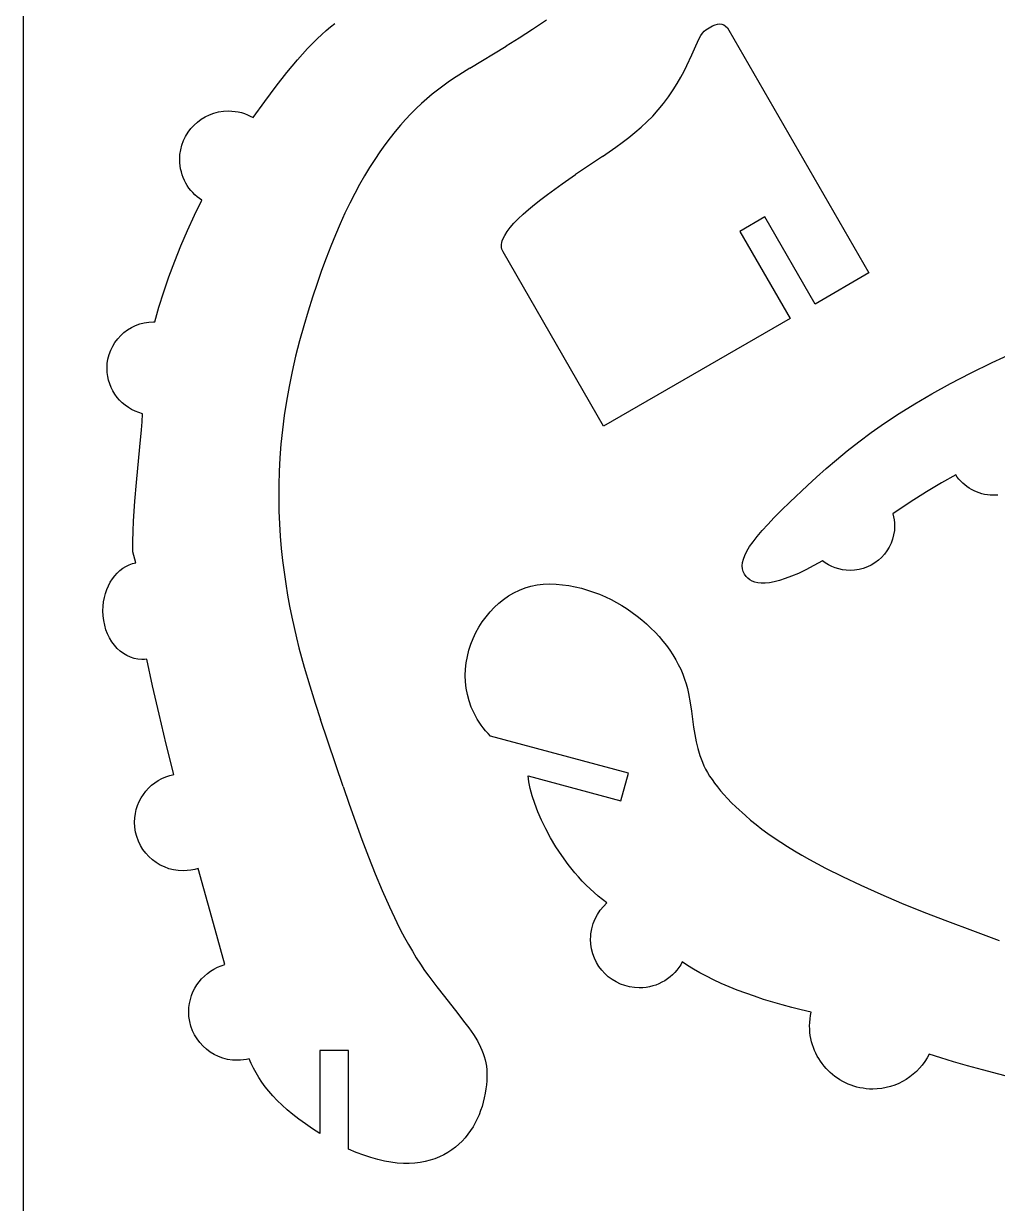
# Model space of a CAD drawing. Extents: x -3005 to 3005, y -2434 to 2434.
# Drawn here: x -3005 to -1782, y -505 to 975 of the extents above; entities that cross this region are included whole.
import ezdxf

# ---------------------------------------------------------------- set-up
doc = ezdxf.new("R2010")
doc.units = 0
doc.header["$MEASUREMENT"] = 0
doc.layers.get('0').update_dxf_attribs({"linetype": 'CONTINUOUS'})

msp = doc.modelspace()

# ---------------------------------------------------------------- linework, layer by layer
for p, q in [((-3004.9, -2434), (-3004.9, 2434)), ((-2348.7, 979.3), (-2365.9, 967.8)), ((-2630.6, 961.6), (-2625.1, 966.6)), ((-2625.1, 966.6), (-2619.6, 971.2)), ((-2619.6, 971.2), (-2614.4, 975.3)), ((-2365.9, 967.8), (-2382.7, 957)), ((-2154.8, 960.2), (-2152.7, 963.3)), ((-2152.7, 963.3), (-2150.7, 965.6)), ((-2150.7, 965.6), (-2148.5, 967.3)), ((-2148.5, 967.3), (-2140, 972.2)), ((-2140, 972.2), (-2136.9, 973.7)), ((-2136.9, 973.7), (-2133.9, 974.6)), ((-2133.9, 974.6), (-2131.1, 974.9)), ((-2131.1, 974.9), (-2128.4, 974.5)), ((-2128.4, 974.5), (-2125.9, 973.5)), ((-2125.9, 973.5), (-2123.6, 971.9)), ((-2123.6, 971.9), (-2121.4, 969.6)), ((-2121.4, 969.6), (-2119.5, 966.7)), ((-2119.5, 966.7), (-1943.7, 662.2)), ((-2648.4, 943.7), (-2642.4, 950.1)), ((-2642.4, 950.1), (-2636.4, 956.1)), ((-2636.4, 956.1), (-2630.6, 961.6)), ((-2382.7, 957), (-2399.1, 946.8)), ((-2161.1, 947.2), (-2156.8, 956.5)), ((-2156.8, 956.5), (-2154.8, 960.2)), ((-2661.1, 929.6), (-2648.4, 943.7)), ((-2444.8, 919.1), (-2399.1, 946.8)), ((-2172.2, 922.6), (-2166, 935.9)), ((-2166, 935.9), (-2161.1, 947.2)), ((-2674.3, 913.8), (-2661.1, 929.6)), ((-2444.8, 919.1), (-2458.7, 910.5)), ((-2175.8, 915.4), (-2172.2, 922.6)), ((-2688, 896.4), (-2674.3, 913.8)), ((-2465.4, 906.2), (-2472.1, 901.6)), ((-2458.7, 910.5), (-2465.4, 906.2)), ((-2184.4, 899.9), (-2179.9, 907.8)), ((-2179.9, 907.8), (-2175.8, 915.4)), ((-2702.2, 877.5), (-2688, 896.4)), ((-2485.5, 891.7), (-2492.2, 886.4)), ((-2478.8, 896.8), (-2485.5, 891.7)), ((-2472.1, 901.6), (-2478.8, 896.8)), ((-2195.3, 883.3), (-2189.6, 891.8)), ((-2189.6, 891.8), (-2184.4, 899.9)), ((-2716.8, 857.1), (-2702.2, 877.5)), ((-2505.5, 874.8), (-2512.1, 868.5)), ((-2498.8, 880.7), (-2505.5, 874.8)), ((-2492.2, 886.4), (-2498.8, 880.7)), ((-2208.3, 866.7), (-2201.8, 874.7)), ((-2201.8, 874.7), (-2195.3, 883.3)), ((-2776.9, 858.2), (-2771.6, 860.8)), ((-2771.6, 860.8), (-2766, 862.8)), ((-2766, 862.8), (-2760.1, 864.3)), ((-2760.1, 864.3), (-2754.1, 865.3)), ((-2754.1, 865.3), (-2747.8, 865.6)), ((-2747.8, 865.6), (-2743.6, 865.4)), ((-2743.6, 865.4), (-2739.5, 865)), ((-2739.5, 865), (-2735.4, 864.3)), ((-2735.4, 864.3), (-2731.5, 863.4)), ((-2731.5, 863.4), (-2727.6, 862.2)), ((-2727.6, 862.2), (-2723.9, 860.7)), ((-2723.9, 860.7), (-2720.3, 859)), ((-2720.3, 859), (-2716.8, 857.1)), ((-2518.7, 861.9), (-2525.3, 854.9)), ((-2512.1, 868.5), (-2518.7, 861.9)), ((-2222.4, 851.9), (-2215.2, 859.1)), ((-2215.2, 859.1), (-2208.3, 866.7)), ((-2795, 843.4), (-2791, 847.7)), ((-2791, 847.7), (-2786.7, 851.6)), ((-2786.7, 851.6), (-2782, 855.1)), ((-2782, 855.1), (-2776.9, 858.2)), ((-2531.9, 847.5), (-2538.4, 839.8)), ((-2525.3, 854.9), (-2531.9, 847.5)), ((-2237.4, 838.4), (-2229.8, 845)), ((-2229.8, 845), (-2222.4, 851.9)), ((-2804.1, 828.3), (-2801.5, 833.6)), ((-2801.5, 833.6), (-2798.5, 838.7)), ((-2798.5, 838.7), (-2795, 843.4)), ((-2544.9, 831.6), (-2551.4, 823)), ((-2538.4, 839.8), (-2544.9, 831.6)), ((-2253.3, 825.9), (-2245.3, 832)), ((-2245.3, 832), (-2237.4, 838.4)), ((-2808.6, 810.8), (-2807.7, 816.8)), ((-2807.7, 816.8), (-2806.2, 822.7)), ((-2806.2, 822.7), (-2804.1, 828.3)), ((-2551.4, 823), (-2557.8, 814)), ((-2278.2, 808.3), (-2261.5, 819.9)), ((-2261.5, 819.9), (-2253.3, 825.9)), ((-2808.9, 804.5), (-2808.6, 810.8)), ((-2808.8, 800.5), (-2808.9, 804.5)), ((-2808.4, 796.6), (-2808.8, 800.5)), ((-2564.2, 804.5), (-2570.5, 794.6)), ((-2557.8, 814), (-2564.2, 804.5)), ((-2278.2, 808.3), (-2312.1, 785.7)), ((-2807.8, 792.8), (-2808.4, 796.6)), ((-2806.9, 789), (-2807.8, 792.8)), ((-2805.8, 785.4), (-2806.9, 789)), ((-2804.5, 781.8), (-2805.8, 785.4)), ((-2570.5, 794.6), (-2576.8, 784.1)), ((-2328.9, 774.1), (-2312.1, 785.7)), ((-2803, 778.3), (-2804.5, 781.8)), ((-2801.3, 775), (-2803, 778.3)), ((-2799.4, 771.8), (-2801.3, 775)), ((-2797.3, 768.7), (-2799.4, 771.8)), ((-2583.1, 773.2), (-2589.3, 761.7)), ((-2576.8, 784.1), (-2583.1, 773.2)), ((-2347.3, 760.7), (-2328.9, 774.1)), ((-2795, 765.8), (-2797.3, 768.7)), ((-2792.6, 763), (-2795, 765.8)), ((-2790, 760.3), (-2792.6, 763)), ((-2787.2, 757.8), (-2790, 760.3)), ((-2784.3, 755.5), (-2787.2, 757.8)), ((-2781.2, 753.4), (-2784.3, 755.5)), ((-2589.3, 761.7), (-2595.4, 749.7)), ((-2355.8, 754.2), (-2347.3, 760.7)), ((-2790.4, 734.7), (-2781.2, 753.4)), ((-2595.4, 749.7), (-2601.5, 737.1)), ((-2377.8, 735.8), (-2371.1, 741.8)), ((-2371.1, 741.8), (-2363.7, 747.9)), ((-2363.7, 747.9), (-2355.8, 754.2)), ((-2799.2, 715.6), (-2790.4, 734.7)), ((-2601.5, 737.1), (-2607.5, 723.9)), ((-2389.3, 724.6), (-2383.9, 730.1)), ((-2383.9, 730.1), (-2377.8, 735.8)), ((-2074.5, 732.5), (-2105.7, 714.4)), ((-2011.4, 623.2), (-2074.5, 732.5)), ((-2807.5, 696.3), (-2799.2, 715.6)), ((-2607.5, 723.9), (-2613.4, 710.2)), ((-2401, 709.3), (-2397.9, 714.1)), ((-2397.9, 714.1), (-2394, 719.2)), ((-2394, 719.2), (-2389.3, 724.6)), ((-2105.7, 714.4), (-2042.6, 605.1)), ((-2815.2, 676.9), (-2807.5, 696.3)), ((-2613.4, 710.2), (-2619.3, 695.8)), ((-2405, 696.1), (-2404.9, 698.1)), ((-2404.9, 694.1), (-2405, 696.1)), ((-2404.9, 698.1), (-2404.6, 700.2)), ((-2404.6, 700.2), (-2404, 702.4)), ((-2404, 702.4), (-2403.2, 704.6)), ((-2403.2, 704.6), (-2401, 709.3)), ((-2619.3, 695.8), (-2625.1, 680.8)), ((-2404.5, 692.2), (-2404.9, 694.1)), ((-2403.9, 690.3), (-2404.5, 692.2)), ((-2403, 688.5), (-2403.9, 690.3)), ((-2276.8, 469.9), (-2403, 688.5)), ((-2822.4, 657.5), (-2815.2, 676.9)), ((-2625.1, 680.8), (-2630.9, 665.2)), ((-2829, 638.3), (-2822.4, 657.5)), ((-2630.9, 665.2), (-2636.5, 649)), ((-1943.7, 662.2), (-2011.4, 623.2)), ((-2835, 619.4), (-2829, 638.3)), ((-2636.5, 649), (-2642.1, 632)), ((-2642.1, 632), (-2647.7, 614.4)), ((-2840.2, 600.9), (-2835, 619.4)), ((-2647.7, 614.4), (-2653.1, 596)), ((-2874.4, 590.9), (-2869.6, 593.8)), ((-2869.6, 593.8), (-2864.4, 596.3)), ((-2864.4, 596.3), (-2859.1, 598.3)), ((-2859.1, 598.3), (-2853.5, 599.7)), ((-2853.5, 599.7), (-2847.7, 600.6)), ((-2847.7, 600.6), (-2841.7, 600.9)), ((-2841.7, 600.9), (-2840.2, 600.9)), ((-2653.1, 596), (-2658.4, 577)), ((-2042.6, 605.1), (-2276.8, 469.9)), ((-2890.2, 575.1), (-2886.8, 579.6)), ((-2886.8, 579.6), (-2883, 583.8)), ((-2883, 583.8), (-2878.9, 587.5)), ((-2878.9, 587.5), (-2874.4, 590.9)), ((-2897.5, 559.8), (-2895.6, 565.2)), ((-2895.6, 565.2), (-2893.1, 570.3)), ((-2893.1, 570.3), (-2890.2, 575.1)), ((-2658.4, 577), (-2663.4, 557.6)), ((-1789.1, 549.7), (-1759.6, 563.3)), ((-2900.2, 542.4), (-2899.9, 548.4)), ((-2899.9, 548.4), (-2899, 554.2)), ((-2899, 554.2), (-2897.5, 559.8)), ((-2663.4, 557.6), (-2667.8, 538.6)), ((-1816.4, 536.4), (-1789.1, 549.7)), ((-2899.9, 537.3), (-2900.2, 542.4)), ((-2899.3, 532.4), (-2899.9, 537.3)), ((-2667.8, 538.6), (-2671.7, 519.8)), ((-1841.5, 523.3), (-1816.4, 536.4)), ((-2898.2, 527.5), (-2899.3, 532.4)), ((-2896.8, 522.9), (-2898.2, 527.5)), ((-2895, 518.4), (-2896.8, 522.9)), ((-2892.8, 514.1), (-2895, 518.4)), ((-2671.7, 519.8), (-2675, 501.4)), ((-1864.8, 510.6), (-1841.5, 523.3)), ((-2890.3, 510), (-2892.8, 514.1)), ((-2887.5, 506.1), (-2890.3, 510)), ((-2884.4, 502.5), (-2887.5, 506.1)), ((-1886.2, 498), (-1864.8, 510.6)), ((-2881, 499.1), (-2884.4, 502.5)), ((-2877.3, 496.1), (-2881, 499.1)), ((-2873.4, 493.3), (-2877.3, 496.1)), ((-2869.3, 490.9), (-2873.4, 493.3)), ((-2864.9, 488.8), (-2869.3, 490.9)), ((-2860.4, 487), (-2864.9, 488.8)), ((-2675, 501.4), (-2677.8, 483.1)), ((-1905.9, 485.8), (-1886.2, 498)), ((-2855.7, 485.6), (-2860.4, 487)), ((-2856.9, 465.2), (-2856.2, 475.5)), ((-2856.2, 475.5), (-2855.7, 485.6)), ((-2677.8, 483.1), (-2680.1, 465.2)), ((-1924.1, 473.7), (-1905.9, 485.8)), ((-2858.8, 444), (-2856.9, 465.2)), ((-2680.1, 465.2), (-2681.9, 447.5)), ((-1956.6, 450.4), (-1941, 461.9)), ((-1941, 461.9), (-1924.1, 473.7)), ((-2681.9, 447.5), (-2683.2, 430.1)), ((-1971.1, 439), (-1956.6, 450.4)), ((-2863.3, 399.3), (-2858.8, 444)), ((-2683.2, 430.1), (-2684.1, 413)), ((-1984.6, 427.8), (-1971.1, 439)), ((-2009.4, 405.9), (-1997.3, 416.8)), ((-1997.3, 416.8), (-1984.6, 427.8)), ((-2684.1, 413), (-2684.6, 396.2)), ((-2020.9, 395.3), (-2009.4, 405.9)), ((-1834.7, 408.9), (-1852.7, 398.8)), ((-1832.8, 406.1), (-1834.7, 408.9)), ((-1830.7, 403.4), (-1832.8, 406.1)), ((-1828.4, 400.8), (-1830.7, 403.4)), ((-1826, 398.4), (-1828.4, 400.8)), ((-2865.3, 375.6), (-2863.3, 399.3)), ((-2684.6, 396.2), (-2684.7, 379.7)), ((-2043, 374.4), (-2020.9, 395.3)), ((-1871.6, 387.4), (-1891.8, 374.6)), ((-1852.7, 398.8), (-1871.6, 387.4)), ((-1823.4, 396.1), (-1826, 398.4)), ((-1820.7, 394), (-1823.4, 396.1)), ((-1817.9, 392.1), (-1820.7, 394)), ((-1814.9, 390.3), (-1817.9, 392.1)), ((-1811.8, 388.7), (-1814.9, 390.3)), ((-1808.7, 387.3), (-1811.8, 388.7)), ((-1805.4, 386.1), (-1808.7, 387.3)), ((-1802, 385.1), (-1805.4, 386.1)), ((-1798.6, 384.3), (-1802, 385.1)), ((-2866.2, 363.4), (-2865.3, 375.6)), ((-2684.7, 379.7), (-2684.4, 363.4)), ((-2053.3, 364.4), (-2043, 374.4)), ((-1891.8, 374.6), (-1913.7, 360)), ((-1795, 383.7), (-1798.6, 384.3)), ((-1791.4, 383.4), (-1795, 383.7)), ((-1787.8, 383.3), (-1791.4, 383.4)), ((-1782.1, 383.5), (-1787.8, 383.3)), ((-2866.9, 350.9), (-2866.2, 363.4)), ((-2684.4, 363.4), (-2683.7, 347.4)), ((-2062.5, 355.2), (-2053.3, 364.4)), ((-1913.7, 360), (-1912.8, 356.3)), ((-1912.8, 356.3), (-1912.1, 352.5)), ((-2867.3, 338.3), (-2866.9, 350.9)), ((-2683.7, 347.4), (-2682.7, 331.8)), ((-2077.8, 338.8), (-2070.6, 346.7)), ((-2070.6, 346.7), (-2062.5, 355.2)), ((-1912.1, 352.5), (-1911.7, 348.6)), ((-1911.6, 344.7), (-1911.8, 339)), ((-1911.7, 348.6), (-1911.6, 344.7)), ((-2867.6, 325.3), (-2867.3, 338.3)), ((-2682.7, 331.8), (-2681.5, 316.4)), ((-2089.1, 324.8), (-2083.9, 331.5)), ((-2083.9, 331.5), (-2077.8, 338.8)), ((-1914.1, 328.1), (-1915.9, 322.9)), ((-1912.7, 333.4), (-1914.1, 328.1)), ((-1911.8, 339), (-1912.7, 333.4)), ((-2867.6, 312.1), (-2867.6, 325.3)), ((-2863.9, 298.6), (-2867.6, 312.1)), ((-2681.5, 316.4), (-2679.9, 301.3)), ((-2099.6, 307.8), (-2096.9, 313)), ((-2096.9, 313), (-2093.5, 318.7)), ((-2093.5, 318.7), (-2089.1, 324.8)), ((-1921.1, 313.5), (-1924.3, 309.2)), ((-1918.3, 318.1), (-1921.1, 313.5)), ((-1915.9, 322.9), (-1918.3, 318.1)), ((-2872.4, 296), (-2868.2, 297.5)), ((-2868.2, 297.5), (-2863.9, 298.6)), ((-2679.9, 301.3), (-2678, 286.5)), ((-2102.9, 294.6), (-2102.5, 298.7)), ((-2102.5, 298.7), (-2101.4, 303.1)), ((-2101.4, 303.1), (-2099.6, 307.8)), ((-2002.2, 301), (-2013, 294.9)), ((-1998.5, 298.3), (-2002.2, 301)), ((-1994.6, 295.9), (-1998.5, 298.3)), ((-1936.2, 298.4), (-1940.8, 295.6)), ((-1931.9, 301.6), (-1936.2, 298.4)), ((-1927.9, 305.2), (-1931.9, 301.6)), ((-1924.3, 309.2), (-1927.9, 305.2)), ((-2893.4, 278.2), (-2890.5, 282.1)), ((-2890.5, 282.1), (-2887.3, 285.6)), ((-2887.3, 285.6), (-2883.9, 288.8)), ((-2883.9, 288.8), (-2880.3, 291.6)), ((-2880.3, 291.6), (-2876.4, 294)), ((-2876.4, 294), (-2872.4, 296)), ((-2678, 286.5), (-2675.9, 272.1)), ((-2102.6, 290.9), (-2102.9, 294.6)), ((-2101.6, 287.5), (-2102.6, 290.9)), ((-2100.1, 284.3), (-2101.6, 287.5)), ((-2098, 281.3), (-2100.1, 284.3)), ((-2040.8, 281.5), (-2048.7, 278.6)), ((-2032.3, 285.2), (-2040.8, 281.5)), ((-2023, 289.7), (-2032.3, 285.2)), ((-2013, 294.9), (-2023, 289.7)), ((-1990.5, 293.8), (-1994.6, 295.9)), ((-1986.1, 292.1), (-1990.5, 293.8)), ((-1981.7, 290.7), (-1986.1, 292.1)), ((-1977, 289.7), (-1981.7, 290.7)), ((-1972.3, 289), (-1977, 289.7)), ((-1967.4, 288.8), (-1972.3, 289)), ((-1961.7, 289.1), (-1967.4, 288.8)), ((-1956.1, 290), (-1961.7, 289.1)), ((-1950.8, 291.3), (-1956.1, 290)), ((-1945.7, 293.2), (-1950.8, 291.3)), ((-1940.8, 295.6), (-1945.7, 293.2)), ((-2900.5, 264.9), (-2898.4, 269.6)), ((-2898.4, 269.6), (-2896.1, 274)), ((-2896.1, 274), (-2893.4, 278.2)), ((-2675.9, 272.1), (-2673.6, 257.9)), ((-2382.5, 264.1), (-2375.3, 266.9)), ((-2375.3, 266.9), (-2368, 269.1)), ((-2368, 269.1), (-2360.4, 270.7)), ((-2360.4, 270.7), (-2352.7, 271.6)), ((-2352.7, 271.6), (-2344.8, 271.9)), ((-2344.8, 271.9), (-2336.5, 271.6)), ((-2336.5, 271.6), (-2328.4, 270.9)), ((-2328.4, 270.9), (-2320.3, 269.8)), ((-2320.3, 269.8), (-2312.4, 268.3)), ((-2312.4, 268.3), (-2304.6, 266.5)), ((-2095.9, 279.1), (-2098, 281.3)), ((-2093.4, 277.1), (-2095.9, 279.1)), ((-2090.4, 275.5), (-2093.4, 277.1)), ((-2087.1, 274.2), (-2090.4, 275.5)), ((-2083.2, 273.3), (-2087.1, 274.2)), ((-2078.9, 272.9), (-2083.2, 273.3)), ((-2074, 272.9), (-2078.9, 272.9)), ((-2068.6, 273.5), (-2074, 272.9)), ((-2062.6, 274.6), (-2068.6, 273.5)), ((-2056, 276.2), (-2062.6, 274.6)), ((-2048.7, 278.6), (-2056, 276.2)), ((-2904.5, 249.4), (-2903.5, 254.8)), ((-2903.5, 254.8), (-2902.2, 259.9)), ((-2902.2, 259.9), (-2900.5, 264.9)), ((-2673.6, 257.9), (-2671, 244)), ((-2408.3, 247.7), (-2402.3, 252.5)), ((-2402.3, 252.5), (-2396, 256.9)), ((-2396, 256.9), (-2389.3, 260.8)), ((-2389.3, 260.8), (-2382.5, 264.1)), ((-2304.6, 266.5), (-2296.9, 264.3)), ((-2296.9, 264.3), (-2289.3, 261.8)), ((-2289.3, 261.8), (-2281.9, 259)), ((-2281.9, 259), (-2274.6, 255.8)), ((-2274.6, 255.8), (-2267.5, 252.4)), ((-2267.5, 252.4), (-2260.5, 248.7)), ((-2905.3, 238.3), (-2905.1, 243.9)), ((-2905.1, 232), (-2905.3, 238.3)), ((-2905.1, 243.9), (-2904.5, 249.4)), ((-2671, 244), (-2668.3, 230.4)), ((-2419.4, 236.8), (-2414.1, 242.5)), ((-2414.1, 242.5), (-2408.3, 247.7)), ((-2260.5, 248.7), (-2253.8, 244.8)), ((-2253.8, 244.8), (-2247.2, 240.6)), ((-2247.2, 240.6), (-2240.8, 236.2)), ((-2904.3, 226), (-2905.1, 232)), ((-2903.1, 220.1), (-2904.3, 226)), ((-2668.3, 230.4), (-2665.4, 217.2)), ((-2433.3, 217.8), (-2429.1, 224.4)), ((-2429.1, 224.4), (-2424.4, 230.8)), ((-2424.4, 230.8), (-2419.4, 236.8)), ((-2240.8, 236.2), (-2234.7, 231.6)), ((-2234.7, 231.6), (-2228.7, 226.8)), ((-2228.7, 226.8), (-2223, 221.7)), ((-2901.5, 214.5), (-2903.1, 220.1)), ((-2899.4, 209.2), (-2901.5, 214.5)), ((-2897, 204.1), (-2899.4, 209.2)), ((-2665.4, 217.2), (-2662.4, 204.2)), ((-2440.5, 203.6), (-2437.1, 210.8)), ((-2437.1, 210.8), (-2433.3, 217.8)), ((-2223, 221.7), (-2217.5, 216.6)), ((-2217.5, 216.6), (-2212.2, 211.2)), ((-2212.2, 211.2), (-2207.2, 205.8)), ((-2894.2, 199.4), (-2897, 204.1)), ((-2891, 195.1), (-2894.2, 199.4)), ((-2887.5, 191.1), (-2891, 195.1)), ((-2662.4, 204.2), (-2659.2, 191.6)), ((-2445.8, 188.7), (-2443.4, 196.2)), ((-2443.4, 196.2), (-2440.5, 203.6)), ((-2207.2, 205.8), (-2202.5, 200.2)), ((-2202.5, 200.2), (-2198, 194.5)), ((-2198, 194.5), (-2193.8, 188.7)), ((-2883.7, 187.6), (-2887.5, 191.1)), ((-2879.7, 184.6), (-2883.7, 187.6)), ((-2875.4, 182), (-2879.7, 184.6)), ((-2870.9, 179.9), (-2875.4, 182)), ((-2866.2, 178.4), (-2870.9, 179.9)), ((-2861.4, 177.5), (-2866.2, 178.4)), ((-2850.3, 177.7), (-2853.3, 177.3)), ((-2843, 144.1), (-2850.3, 177.7)), ((-2659.2, 191.6), (-2652.6, 167.3)), ((-2449.2, 173.1), (-2447.8, 180.9)), ((-2447.8, 180.9), (-2445.8, 188.7)), ((-2193.8, 188.7), (-2189.9, 182.8)), ((-2189.9, 182.8), (-2186.3, 176.8)), ((-2856.4, 177.2), (-2861.4, 177.5)), ((-2853.3, 177.3), (-2856.4, 177.2)), ((-2652.6, 167.3), (-2645.8, 144.2)), ((-2450.4, 157.1), (-2450.1, 165.1)), ((-2450.1, 165.1), (-2449.2, 173.1)), ((-2186.3, 176.8), (-2183, 170.8)), ((-2183, 170.8), (-2180, 164.8)), ((-2180, 164.8), (-2177.4, 158.7)), ((-2450.1, 149.1), (-2450.4, 157.1)), ((-2449.3, 141.1), (-2450.1, 149.1)), ((-2177.4, 158.7), (-2175.1, 152.6)), ((-2175.1, 152.6), (-2173.1, 146.6)), ((-2834.7, 108.4), (-2843, 144.1)), ((-2645.8, 144.2), (-2638.9, 122.5)), ((-2447.8, 133.1), (-2449.3, 141.1)), ((-2173.1, 146.6), (-2171.4, 140.5)), ((-2171.4, 140.5), (-2170.1, 134.5)), ((-2170.1, 134.5), (-2168.2, 122.9)), ((-2638.9, 122.5), (-2632, 102)), ((-2445.7, 125.2), (-2447.8, 133.1)), ((-2443, 117.4), (-2445.7, 125.2)), ((-2168.2, 122.9), (-2166.6, 112.1)), ((-2825.8, 71), (-2834.7, 108.4)), ((-2439.5, 109.7), (-2443, 117.4)), ((-2435.4, 102.2), (-2439.5, 109.7)), ((-2166.6, 112.1), (-2163.8, 92.1)), ((-2603.7, 17.7), (-2632, 102)), ((-2433.1, 98.5), (-2435.4, 102.2)), ((-2430.6, 94.8), (-2433.1, 98.5)), ((-2427.9, 91.2), (-2430.6, 94.8)), ((-2425, 87.7), (-2427.9, 91.2)), ((-2163.8, 92.1), (-2162.3, 82.8)), ((-2421.9, 84.2), (-2425, 87.7)), ((-2418.7, 80.9), (-2421.9, 84.2)), ((-2245.7, 34.5), (-2418.7, 80.9)), ((-2162.3, 82.8), (-2160.7, 73.9)), ((-2816.3, 32.8), (-2825.8, 71)), ((-2160.7, 73.9), (-2158.6, 65.2)), ((-2158.6, 65.2), (-2156, 56.6)), ((-2156, 56.6), (-2152.8, 48.1)), ((-2152.8, 48.1), (-2150.8, 43.8)), ((-2831.3, 27.8), (-2826.5, 29.9)), ((-2826.5, 29.9), (-2821.5, 31.6)), ((-2821.5, 31.6), (-2816.3, 32.8)), ((-2370.7, 23.5), (-2371.7, 30.9)), ((-2371.7, 30.9), (-2255.1, -0.3)), ((-2255.1, -0.3), (-2245.7, 34.5)), ((-2150.8, 43.8), (-2148.7, 39.5)), ((-2148.7, 39.5), (-2146.3, 35.2)), ((-2146.3, 35.2), (-2143.7, 30.7)), ((-2143.7, 30.7), (-2140.7, 26.3)), ((-2851.5, 11.9), (-2848, 15.8)), ((-2848, 15.8), (-2844.2, 19.3)), ((-2844.2, 19.3), (-2840.2, 22.5)), ((-2840.2, 22.5), (-2835.9, 25.3)), ((-2835.9, 25.3), (-2831.3, 27.8)), ((-2603.7, 17.7), (-2596.1, -4.3)), ((-2369, 15.1), (-2370.7, 23.5)), ((-2366.5, 6), (-2369, 15.1)), ((-2140.7, 26.3), (-2137.5, 21.7)), ((-2137.5, 21.7), (-2134, 17.1)), ((-2134, 17.1), (-2130.1, 12.4)), ((-2859.8, -1.1), (-2857.4, 3.5)), ((-2857.4, 3.5), (-2854.6, 7.8)), ((-2854.6, 7.8), (-2851.5, 11.9)), ((-2363.3, -3.7), (-2366.5, 6)), ((-2130.1, 12.4), (-2125.8, 7.5)), ((-2125.8, 7.5), (-2121.3, 2.5)), ((-2121.3, 2.5), (-2116.3, -2.6)), ((-2864.6, -16.2), (-2863.4, -11)), ((-2863.4, -11), (-2861.8, -6)), ((-2861.8, -6), (-2859.8, -1.1)), ((-2596.1, -4.3), (-2588.3, -26.5)), ((-2359.3, -13.9), (-2363.3, -3.7)), ((-2354.7, -24.6), (-2359.3, -13.9)), ((-2116.3, -2.6), (-2110.9, -7.8)), ((-2110.9, -7.8), (-2098.8, -18.8)), ((-2865.5, -27.1), (-2865.3, -21.6)), ((-2865.2, -33.3), (-2865.5, -27.1)), ((-2865.3, -21.6), (-2864.6, -16.2)), ((-2588.3, -26.5), (-2580.2, -48.6)), ((-2349.3, -35.5), (-2354.7, -24.6)), ((-2098.8, -18.8), (-2092.2, -24.5)), ((-2092.2, -24.5), (-2085.2, -30.1)), ((-2864.3, -39.4), (-2865.2, -33.3)), ((-2862.8, -45.2), (-2864.3, -39.4)), ((-2343.3, -46.7), (-2349.3, -35.5)), ((-2085.2, -30.1), (-2078, -35.7)), ((-2078, -35.7), (-2070.5, -41.2)), ((-2070.5, -41.2), (-2062.6, -46.7)), ((-2860.7, -50.8), (-2862.8, -45.2)), ((-2858.2, -56.2), (-2860.7, -50.8)), ((-2855.1, -61.2), (-2858.2, -56.2)), ((-2580.2, -48.6), (-2572, -70.4)), ((-2336.6, -57.9), (-2343.3, -46.7)), ((-2329.3, -69), (-2336.6, -57.9)), ((-2062.6, -46.7), (-2054.4, -52.2)), ((-2054.4, -52.2), (-2046, -57.6)), ((-2046, -57.6), (-2037.1, -63)), ((-2851.6, -65.9), (-2855.1, -61.2)), ((-2847.6, -70.2), (-2851.6, -65.9)), ((-2843.3, -74.2), (-2847.6, -70.2)), ((-2572, -70.4), (-2563.5, -92)), ((-2321.3, -80), (-2329.3, -69)), ((-2037.1, -63), (-2028, -68.4)), ((-2028, -68.4), (-2018.4, -73.8)), ((-2018.4, -73.8), (-1998.3, -84.6)), ((-2838.6, -77.7), (-2843.3, -74.2)), ((-2833.6, -80.8), (-2838.6, -77.7)), ((-2828.2, -83.3), (-2833.6, -80.8)), ((-2822.6, -85.4), (-2828.2, -83.3)), ((-2816.8, -86.9), (-2822.6, -85.4)), ((-2810.7, -87.8), (-2816.8, -86.9)), ((-2804.5, -88.1), (-2810.7, -87.8)), ((-2799.6, -87.9), (-2804.5, -88.1)), ((-2794.8, -87.4), (-2799.6, -87.9)), ((-2790.1, -86.4), (-2794.8, -87.4)), ((-2785.6, -85.2), (-2790.1, -86.4)), ((-2766.7, -154.3), (-2785.6, -85.2)), ((-2312.8, -90.6), (-2321.3, -80)), ((-1998.3, -84.6), (-1976.8, -95.4)), ((-2563.5, -92), (-2554.7, -113)), ((-2308.2, -95.8), (-2312.8, -90.6)), ((-2303.6, -100.9), (-2308.2, -95.8)), ((-2298.8, -105.9), (-2303.6, -100.9)), ((-1976.8, -95.4), (-1953.7, -106.3)), ((-2554.7, -113), (-2545.7, -133.4)), ((-2293.8, -110.7), (-2298.8, -105.9)), ((-2288.7, -115.4), (-2293.8, -110.7)), ((-2283.5, -119.9), (-2288.7, -115.4)), ((-1953.7, -106.3), (-1929, -117.3)), ((-1929, -117.3), (-1902.8, -128.5)), ((-2278.1, -124.2), (-2283.5, -119.9)), ((-2281.1, -137.6), (-2277.1, -132.7)), ((-2272.6, -128.3), (-2278.1, -124.2)), ((-2277.1, -132.7), (-2272.6, -128.3)), ((-1902.8, -128.5), (-1874.8, -139.8)), ((-2545.7, -133.4), (-2536.4, -153)), ((-2287.6, -148.5), (-2284.6, -142.8)), ((-2284.6, -142.8), (-2281.1, -137.6)), ((-1874.8, -139.8), (-1845.1, -151.4)), ((-2752.1, -205.8), (-2766.7, -154.3)), ((-2536.4, -153), (-2531.6, -162.4)), ((-2531.6, -162.4), (-2526.8, -171.6)), ((-2292.7, -167.2), (-2291.7, -160.7)), ((-2291.7, -160.7), (-2289.9, -154.4)), ((-2289.9, -154.4), (-2287.6, -148.5)), ((-1845.1, -151.4), (-1813.6, -163.2)), ((-2526.8, -171.6), (-2521.9, -180.5)), ((-2293.1, -173.9), (-2293, -170.5)), ((-2292.8, -180.1), (-2293.1, -173.9)), ((-2293, -170.5), (-2292.7, -167.2)), ((-1813.6, -163.2), (-1780.3, -175.4)), ((-2521.9, -180.5), (-2516.9, -189.1)), ((-2516.9, -189.1), (-2511.9, -197.4)), ((-2291.9, -186.2), (-2292.8, -180.1)), ((-2290.3, -192.1), (-2291.9, -186.2)), ((-2288.3, -197.7), (-2290.3, -192.1)), ((-2756.9, -207.3), (-2752.1, -205.8)), ((-2511.9, -197.4), (-2506.8, -205.4)), ((-2506.8, -205.4), (-2501.6, -213)), ((-2285.7, -203), (-2288.3, -197.7)), ((-2282.7, -208.1), (-2285.7, -203)), ((-2180, -206.1), (-2182.3, -209.4)), ((-2178, -202.5), (-2180, -206.1)), ((-2171.3, -207), (-2178, -202.5)), ((-2164, -211.6), (-2171.3, -207)), ((-2781.5, -223.5), (-2778, -220.1)), ((-2778, -220.1), (-2774.2, -216.9)), ((-2774.2, -216.9), (-2770.2, -214)), ((-2770.2, -214), (-2766, -211.4)), ((-2766, -211.4), (-2761.5, -209.2)), ((-2761.5, -209.2), (-2756.9, -207.3)), ((-2501.6, -213), (-2496.3, -220.3)), ((-2496.3, -220.3), (-2486.1, -233.7)), ((-2279.1, -212.8), (-2282.7, -208.1)), ((-2275.2, -217.1), (-2279.1, -212.8)), ((-2270.9, -221), (-2275.2, -217.1)), ((-2266.2, -224.6), (-2270.9, -221)), ((-2193.4, -221.3), (-2196.7, -223.7)), ((-2190.3, -218.6), (-2193.4, -221.3)), ((-2187.5, -215.7), (-2190.3, -218.6)), ((-2184.8, -212.7), (-2187.5, -215.7)), ((-2182.3, -209.4), (-2184.8, -212.7)), ((-2156.1, -216.1), (-2164, -211.6)), ((-2147.6, -220.5), (-2156.1, -216.1)), ((-2138.7, -224.9), (-2147.6, -220.5)), ((-2792.3, -240), (-2790.1, -235.5)), ((-2790.1, -235.5), (-2787.5, -231.3)), ((-2787.5, -231.3), (-2784.6, -227.3)), ((-2784.6, -227.3), (-2781.5, -223.5)), ((-2486.1, -233.7), (-2476.6, -245.9)), ((-2261.1, -227.6), (-2266.2, -224.6)), ((-2255.8, -230.2), (-2261.1, -227.6)), ((-2250.2, -232.2), (-2255.8, -230.2)), ((-2244.3, -233.8), (-2250.2, -232.2)), ((-2238.2, -234.7), (-2244.3, -233.8)), ((-2232, -235), (-2238.2, -234.7)), ((-2227.6, -234.8), (-2232, -235)), ((-2223.4, -234.4), (-2227.6, -234.8)), ((-2219.2, -233.7), (-2223.4, -234.4)), ((-2215.1, -232.6), (-2219.2, -233.7)), ((-2211.2, -231.4), (-2215.1, -232.6)), ((-2207.3, -229.8), (-2211.2, -231.4)), ((-2203.6, -228), (-2207.3, -229.8)), ((-2200.1, -226), (-2203.6, -228)), ((-2196.7, -223.7), (-2200.1, -226)), ((-2129.2, -229.3), (-2138.7, -224.9)), ((-2119.3, -233.5), (-2129.2, -229.3)), ((-2109, -237.7), (-2119.3, -233.5)), ((-2796.7, -254.5), (-2795.6, -249.5)), ((-2795.6, -249.5), (-2794.2, -244.7)), ((-2794.2, -244.7), (-2792.3, -240)), ((-2476.6, -245.9), (-2459.7, -267.2)), ((-2098.4, -241.7), (-2109, -237.7)), ((-2087.4, -245.6), (-2098.4, -241.7)), ((-2076.1, -249.4), (-2087.4, -245.6)), ((-2064.5, -253), (-2076.1, -249.4)), ((-2797.6, -264.9), (-2797.4, -259.6)), ((-2797.3, -271.1), (-2797.6, -264.9)), ((-2797.4, -259.6), (-2796.7, -254.5)), ((-2052.7, -256.4), (-2064.5, -253)), ((-2040.7, -259.7), (-2052.7, -256.4)), ((-2028.6, -262.7), (-2040.7, -259.7)), ((-2016.3, -265.6), (-2028.6, -262.7)), ((-2017.1, -269.7), (-2016.3, -265.6)), ((-2796.3, -277.2), (-2797.3, -271.1)), ((-2794.8, -283), (-2796.3, -277.2)), ((-2459.7, -267.2), (-2452.5, -276.6)), ((-2452.5, -276.6), (-2446, -285.3)), ((-2018.2, -282.8), (-2018.1, -278.4)), ((-2018.1, -278.4), (-2017.7, -274)), ((-2017.7, -274), (-2017.1, -269.7)), ((-2792.8, -288.7), (-2794.8, -283)), ((-2790.2, -294), (-2792.8, -288.7)), ((-2787.2, -299), (-2790.2, -294)), ((-2446, -285.3), (-2440.2, -293.6)), ((-2440.2, -293.6), (-2435.3, -301.5)), ((-2018.1, -286.8), (-2018.2, -282.8)), ((-2017.8, -290.9), (-2018.1, -286.8)), ((-2017.3, -294.8), (-2017.8, -290.9)), ((-2016.6, -298.7), (-2017.3, -294.8)), ((-2783.6, -303.7), (-2787.2, -299)), ((-2779.7, -308.1), (-2783.6, -303.7)), ((-2775.4, -312), (-2779.7, -308.1)), ((-2435.3, -301.5), (-2431.2, -309.4)), ((-2431.2, -309.4), (-2429.5, -313.3)), ((-2015.7, -302.6), (-2016.6, -298.7)), ((-2014.6, -306.3), (-2015.7, -302.6)), ((-2013.4, -310), (-2014.6, -306.3)), ((-2012, -313.6), (-2013.4, -310)), ((-2770.7, -315.5), (-2775.4, -312)), ((-2765.6, -318.6), (-2770.7, -315.5)), ((-2760.3, -321.1), (-2765.6, -318.6)), ((-2754.7, -323.2), (-2760.3, -321.1)), ((-2748.8, -324.7), (-2754.7, -323.2)), ((-2742.8, -325.6), (-2748.8, -324.7)), ((-2736.5, -325.9), (-2742.8, -325.6)), ((-2729, -325.5), (-2732.7, -325.8)), ((-2725.3, -324.9), (-2729, -325.5)), ((-2721.7, -324.1), (-2725.3, -324.9)), ((-2719.2, -330), (-2721.7, -324.1)), ((-2632.9, -313.5), (-2632.9, -417.7)), ((-2596.9, -313.5), (-2632.9, -313.5)), ((-2596.9, -437.2), (-2596.9, -313.5)), ((-2429.5, -313.3), (-2428, -317.2)), ((-2428, -317.2), (-2426.7, -321.1)), ((-2426.7, -321.1), (-2425.6, -325.1)), ((-2425.6, -325.1), (-2424.7, -329.2)), ((-2010.4, -317.1), (-2012, -313.6)), ((-2008.6, -320.5), (-2010.4, -317.1)), ((-2006.7, -323.8), (-2008.6, -320.5)), ((-2004.7, -327), (-2006.7, -323.8)), ((-1870.7, -322.8), (-1873.6, -327.4)), ((-1868.1, -318), (-1870.7, -322.8)), ((-1853.6, -322.9), (-1868.1, -318)), ((-1837.5, -327.8), (-1853.6, -322.9)), ((-2732.7, -325.8), (-2736.5, -325.9)), ((-2716.3, -335.8), (-2719.2, -330)), ((-2713.1, -341.6), (-2716.3, -335.8)), ((-2424.7, -329.2), (-2424, -333.4)), ((-2424, -333.4), (-2423.5, -337.8)), ((-2423.5, -337.8), (-2423.3, -342.2)), ((-2002.5, -330.1), (-2004.7, -327)), ((-2000.1, -333.1), (-2002.5, -330.1)), ((-1997.6, -336), (-2000.1, -333.1)), ((-1995, -338.8), (-1997.6, -336)), ((-1992.3, -341.4), (-1995, -338.8)), ((-1884, -339.8), (-1888, -343.4)), ((-1880.3, -335.9), (-1884, -339.8)), ((-1876.8, -331.8), (-1880.3, -335.9)), ((-1873.6, -327.4), (-1876.8, -331.8)), ((-1819.9, -332.9), (-1837.5, -327.8)), ((-1801.1, -338), (-1819.9, -332.9)), ((-1760, -348.7), (-1801.1, -338)), ((-2709.7, -347.4), (-2713.1, -341.6)), ((-2705.8, -353.2), (-2709.7, -347.4)), ((-2701.6, -359), (-2705.8, -353.2)), ((-2423.5, -351.6), (-2423.9, -356.6)), ((-2423.3, -346.8), (-2423.5, -351.6)), ((-2423.3, -342.2), (-2423.3, -346.8)), ((-1989.4, -343.9), (-1992.3, -341.4)), ((-1986.4, -346.2), (-1989.4, -343.9)), ((-1983.3, -348.4), (-1986.4, -346.2)), ((-1980.1, -350.5), (-1983.3, -348.4)), ((-1976.7, -352.4), (-1980.1, -350.5)), ((-1973.3, -354.1), (-1976.7, -352.4)), ((-1969.8, -355.7), (-1973.3, -354.1)), ((-1906.3, -354.9), (-1911.4, -357)), ((-1901.5, -352.5), (-1906.3, -354.9)), ((-1896.8, -349.8), (-1901.5, -352.5)), ((-1892.3, -346.7), (-1896.8, -349.8)), ((-1888, -343.4), (-1892.3, -346.7)), ((-2697, -364.8), (-2701.6, -359)), ((-2691.9, -370.6), (-2697, -364.8)), ((-2425.5, -367.2), (-2426.6, -372.9)), ((-2424.6, -361.8), (-2425.5, -367.2)), ((-2423.9, -356.6), (-2424.6, -361.8)), ((-1966.2, -357.2), (-1969.8, -355.7)), ((-1962.5, -358.4), (-1966.2, -357.2)), ((-1958.8, -359.5), (-1962.5, -358.4)), ((-1955, -360.4), (-1958.8, -359.5)), ((-1951.1, -361), (-1955, -360.4)), ((-1947.1, -361.6), (-1951.1, -361)), ((-1943.1, -361.9), (-1947.1, -361.6)), ((-1939, -362), (-1943.1, -361.9)), ((-1933.2, -361.8), (-1939, -362)), ((-1927.6, -361.1), (-1933.2, -361.8)), ((-1922, -360.1), (-1927.6, -361.1)), ((-1916.6, -358.8), (-1922, -360.1)), ((-1911.4, -357), (-1916.6, -358.8)), ((-2686.4, -376.4), (-2691.9, -370.6)), ((-2680.4, -382.2), (-2686.4, -376.4)), ((-2673.9, -388.1), (-2680.4, -382.2)), ((-2429.4, -383.7), (-2431.2, -389)), ((-2427.9, -378.3), (-2429.4, -383.7)), ((-2426.6, -372.9), (-2427.9, -378.3)), ((-2666.9, -393.9), (-2673.9, -388.1)), ((-2659.3, -399.8), (-2666.9, -393.9)), ((-2435.4, -399.3), (-2438, -404.3)), ((-2433.2, -394.2), (-2435.4, -399.3)), ((-2431.2, -389), (-2433.2, -394.2)), ((-2651.1, -405.7), (-2659.3, -399.8)), ((-2642.3, -411.7), (-2651.1, -405.7)), ((-2632.9, -417.7), (-2642.3, -411.7)), ((-2443.8, -414), (-2447.1, -418.6)), ((-2440.7, -409.2), (-2443.8, -414)), ((-2438, -404.3), (-2440.7, -409.2)), ((-2454.4, -427.2), (-2458.5, -431.2)), ((-2450.6, -423), (-2454.4, -427.2)), ((-2447.1, -418.6), (-2450.6, -423)), ((-2587.3, -441.4), (-2596.9, -437.2)), ((-2578, -445), (-2587.3, -441.4)), ((-2472.3, -441.6), (-2477.4, -444.5)), ((-2467.4, -438.4), (-2472.3, -441.6)), ((-2462.8, -434.9), (-2467.4, -438.4)), ((-2458.5, -431.2), (-2462.8, -434.9)), ((-2569, -448), (-2578, -445)), ((-2560.3, -450.5), (-2569, -448)), ((-2551.8, -452.5), (-2560.3, -450.5)), ((-2543.7, -453.9), (-2551.8, -452.5)), ((-2535.8, -454.9), (-2543.7, -453.9)), ((-2528.2, -455.4), (-2535.8, -454.9)), ((-2520.9, -455.4), (-2528.2, -455.4)), ((-2513.9, -455), (-2520.9, -455.4)), ((-2507.1, -454.2), (-2513.9, -455)), ((-2500.6, -453), (-2507.1, -454.2)), ((-2494.4, -451.4), (-2500.6, -453)), ((-2488.5, -449.5), (-2494.4, -451.4)), ((-2482.8, -447.2), (-2488.5, -449.5)), ((-2477.4, -444.5), (-2482.8, -447.2))]:
    msp.add_line(p, q)

doc.saveas('drawing.dxf')
